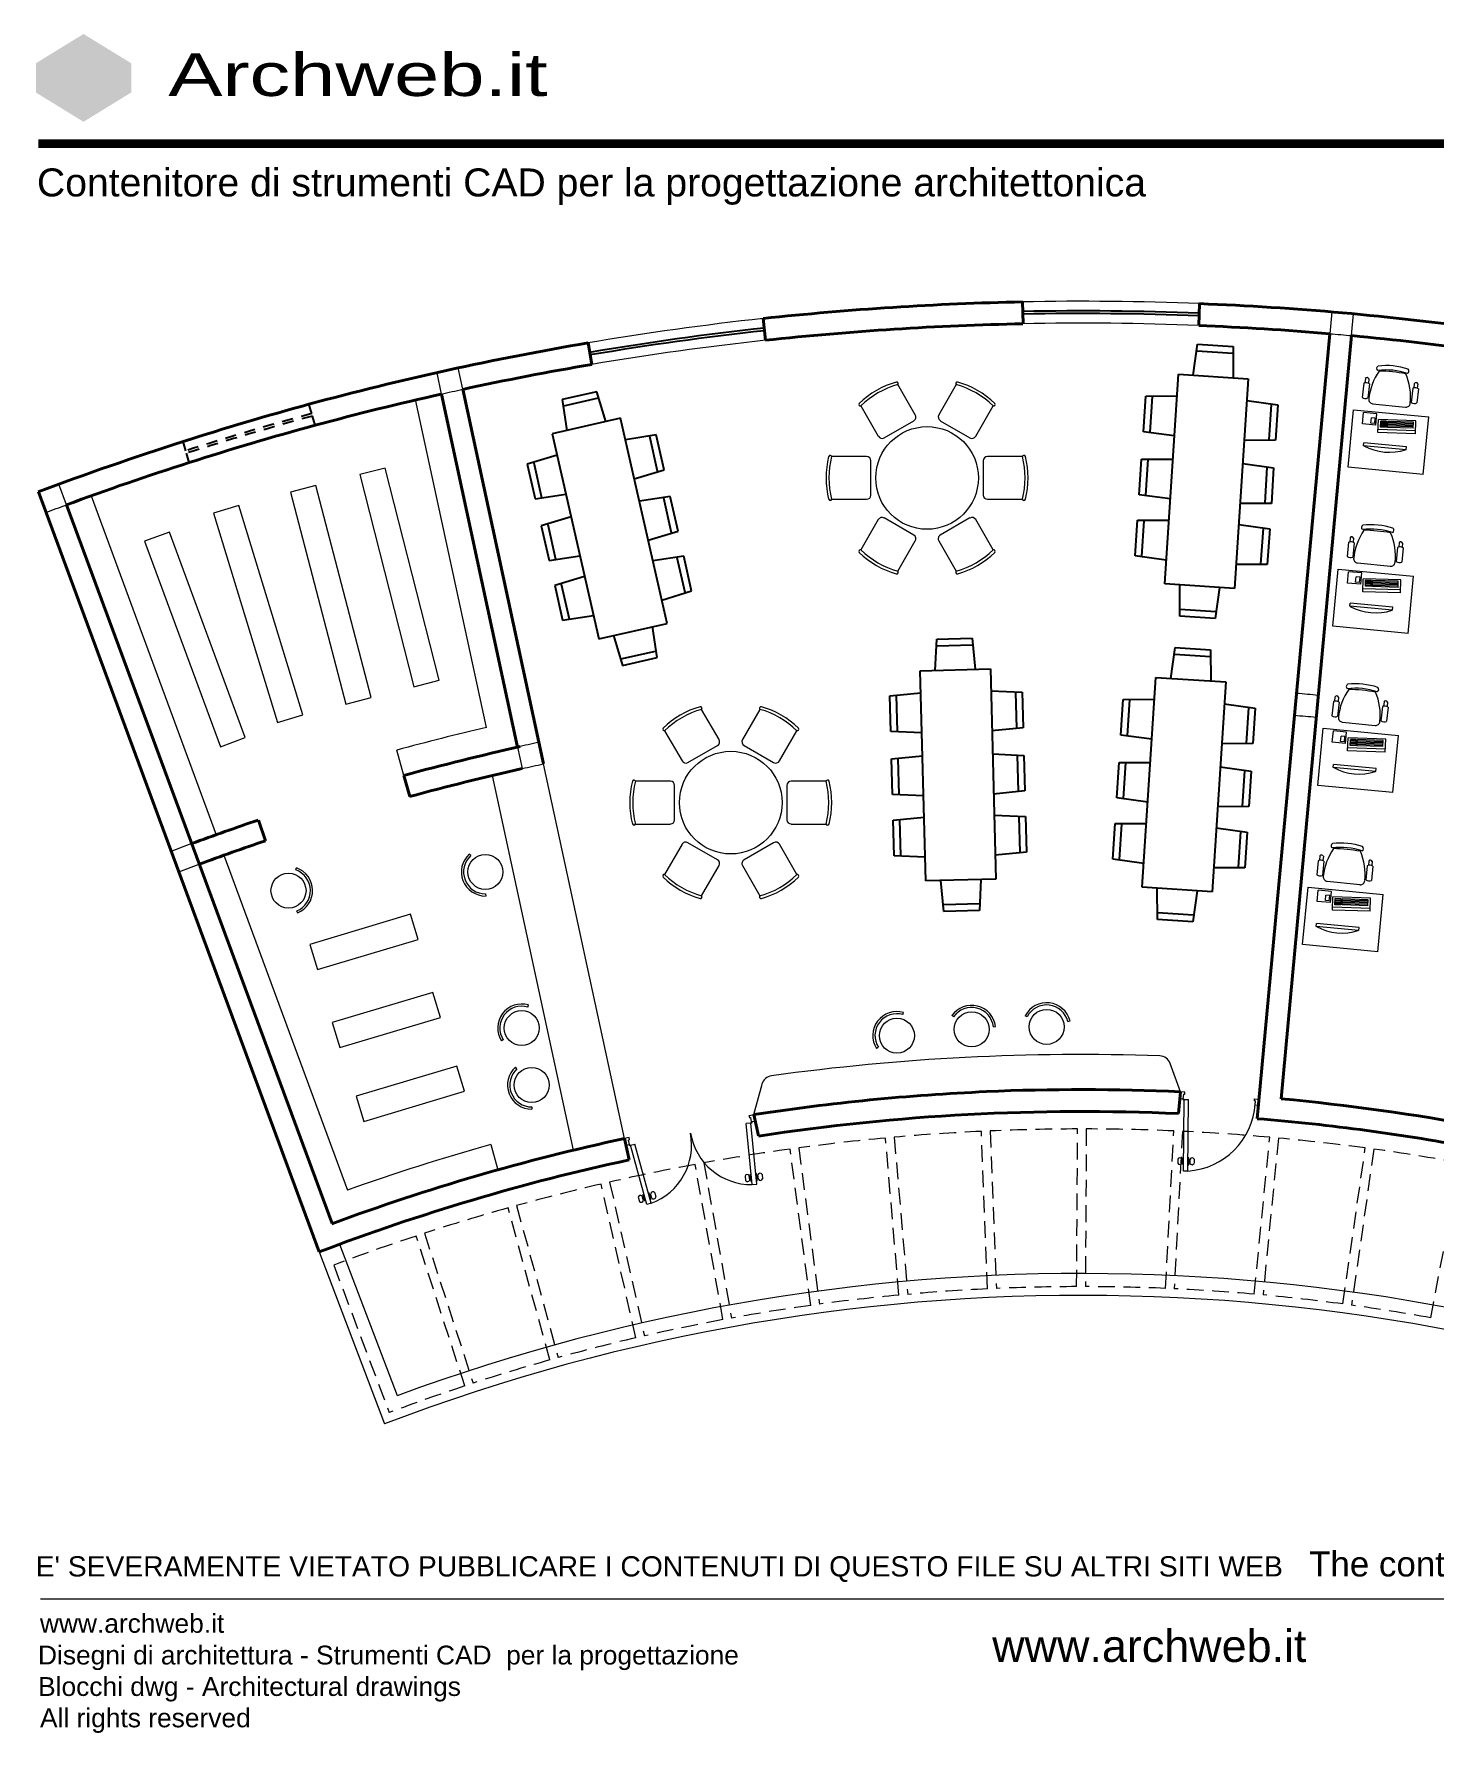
# Model space of a CAD drawing. Header units: millimetres. Extents: x 319.7 to 345.3, y 161.6 to 181.
# Drawn here: x 319.67 to 335.66, y 161.62 to 181.02 of the extents above; entities that cross this region are included whole.
import ezdxf
from ezdxf.enums import TextEntityAlignment as Align

# ---------------------------------------------------------------- set-up
doc = ezdxf.new("R2010")
doc.units = ezdxf.units.MM
doc.linetypes.add('LÍNEAS_OCULTAS', pattern=[0.375, 0.25, -0.125])
doc.linetypes.add('TRATTEGGIATA2', pattern=[9.525, 6.35, -3.175])
for name, color, linetype, lineweight in [('ARREDI attrezzature - furniture', 175, 'Continuous', 9), ('MURATURA sezioni - section wall', 7, 'Continuous', 40), ('PILASTRI struttura - structure', 7, 'Continuous', 13), ('PORTE - doors', 2, 'Continuous', 5), ('PROIEZIONI finissime - fine lines', 251, 'Continuous', 9), ('PROIEZIONI Tratteggiate - dashed', 1, 'Continuous', 9), ('www.archweb.it - All rights reserved', 2, 'Continuous', 5)]:
    doc.layers.add(name, color=color, linetype=linetype, lineweight=lineweight)
doc.layers.add('VETRATE sezioni - windows sections', color=171, linetype='Continuous', true_color=0x4d79ff)
doc.styles.get("Standard").update_dxf_attribs({"font": 'arial.ttf'})

# ---------------------------------------------------------------- blocks, each defined once
blk = doc.blocks.new('A$C58DF7E19')
at = {"true_color": 0xababab}
h = blk.add_hatch(color=253, dxfattribs=at)
h.dxf.hatch_style = 1
h.paths.add_polyline_path([(-7.13, -10.92), (-6.51, -10.56), (-6.51, -3.76), (-13.02, -7.52)])
h.paths.add_polyline_path([(-6.51, -10.56), (-0.62, -7.16), (-6.51, -3.76)])
h.paths.add_polyline_path([(-0.62, -7.16), (0, -6.8), (0.62, -7.16), (6.51, -3.76), (0, 0), (-6.51, -3.76)])
h.paths.add_polyline_path([(0.62, -7.16), (6.51, -10.56), (6.51, -3.76)])
h.paths.add_polyline_path([(6.51, -10.56), (7.13, -10.92), (13.02, -7.52), (6.51, -3.76)])
at = {"true_color": 0x878787}
h = blk.add_hatch(color=252, dxfattribs=at)
h.dxf.hatch_style = 1
h.paths.add_polyline_path([(7.13, -10.92), (7.13, -11.63), (13.02, -15.03), (13.02, -7.52)])
h.paths.add_polyline_path([(7.13, -11.63), (7.13, -18.43), (13.02, -15.03)])
h.paths.add_polyline_path([(-7.13, -18.43), (-7.13, -11.63), (-13.02, -15.03)])
h.paths.add_polyline_path([(-7.13, -11.63), (-7.13, -10.92), (-13.02, -7.52), (-13.02, -15.03)])
at = {"true_color": 0xffffff}
h = blk.add_hatch(color=7, dxfattribs=at)
h.dxf.hatch_style = 1
h.paths.add_polyline_path([(0, -8.23), (5.89, -11.63), (5.89, -19.15), (7.13, -18.43), (7.13, -10.92), (0, -6.8), (-7.13, -10.92), (-7.13, -18.43), (-5.89, -19.15), (-5.89, -11.63)])
at = {"true_color": 0xaa0e10}
h = blk.add_hatch(color=14, dxfattribs=at)
h.dxf.hatch_style = 1
h.paths.add_polyline_path([(5.89, -11.63), (0, -8.23), (-5.89, -11.63), (0, -15.03)])
at = {"true_color": 0x890b0d}
h = blk.add_hatch(color=16, dxfattribs=at)
h.dxf.hatch_style = 1
h.paths.add_polyline_path([(-5.89, -11.63), (-5.89, -19.15), (0, -22.55), (0, -15.03)])
h.paths.add_polyline_path([(5.89, -19.15), (5.89, -11.63), (0, -15.03), (0, -22.55)])

msp = doc.modelspace()

# ---------------------------------------------------------------- linework, layer by layer
at = {"layer": 'ARREDI attrezzature - furniture', "linetype": 'ByBlock', "lineweight": -3}
for p, q in [((332.913, 177.127), (332.962, 177.481)), ((332.957, 177.405), (333.362, 177.378)), ((332.962, 177.481), (333.367, 177.454)), ((333.367, 177.454), (333.369, 177.098)), ((326.101, 176.937), (325.704, 176.847)), ((326.204, 176.596), (326.101, 176.937)), ((325.704, 176.847), (325.758, 176.495)), ((326.117, 176.863), (325.721, 176.773)), ((332.343, 176.481), (332.369, 176.887)), ((332.369, 176.887), (332.726, 176.889)), ((332.419, 176.476), (332.445, 176.882)), ((333.524, 176.837), (333.877, 176.788)), ((333.801, 176.793), (333.775, 176.388)), ((333.877, 176.788), (333.851, 176.383)), ((326.779, 176.444), (326.427, 176.39)), ((326.795, 176.031), (326.705, 176.427)), ((326.869, 176.047), (326.779, 176.444)), ((332.696, 176.433), (332.343, 176.481)), ((333.851, 176.383), (333.494, 176.38)), ((325.646, 176.213), (325.305, 176.109)), ((332.296, 175.761), (332.322, 176.167)), ((332.322, 176.167), (332.679, 176.169)), ((332.372, 175.756), (332.398, 176.162)), ((325.305, 176.109), (325.395, 175.713)), ((325.38, 176.126), (325.47, 175.73)), ((326.528, 175.944), (326.869, 176.047)), ((333.477, 176.117), (333.83, 176.069)), ((333.754, 176.074), (333.728, 175.668)), ((333.83, 176.069), (333.804, 175.663)), ((325.395, 175.713), (325.748, 175.767)), ((332.649, 175.713), (332.296, 175.761)), ((326.939, 175.741), (326.586, 175.687)), ((326.954, 175.327), (326.864, 175.724)), ((327.029, 175.344), (326.939, 175.741)), ((333.804, 175.663), (333.447, 175.661)), ((325.806, 175.51), (325.465, 175.406)), ((325.465, 175.406), (325.555, 175.01)), ((325.539, 175.423), (325.629, 175.027)), ((332.25, 175.064), (332.277, 175.47)), ((332.277, 175.47), (332.633, 175.472)), ((332.326, 175.059), (332.353, 175.465)), ((333.432, 175.42), (333.785, 175.371)), ((333.709, 175.376), (333.682, 174.971)), ((333.785, 175.371), (333.758, 174.966)), ((326.687, 175.241), (327.029, 175.344)), ((325.555, 175.01), (325.907, 175.064)), ((327.093, 175.059), (326.741, 175.005)), ((327.109, 174.646), (327.019, 175.042)), ((327.183, 174.663), (327.093, 175.059)), ((332.603, 175.016), (332.25, 175.064)), ((325.961, 174.828), (325.62, 174.724)), ((333.758, 174.966), (333.402, 174.963)), ((325.62, 174.724), (325.71, 174.328)), ((325.694, 174.741), (325.784, 174.345)), ((326.842, 174.559), (327.183, 174.663)), ((332.759, 174.376), (332.757, 174.732)), ((333.213, 174.703), (333.164, 174.349)), ((333.169, 174.426), (332.764, 174.452)), ((325.71, 174.328), (326.062, 174.382)), ((326.789, 173.903), (326.735, 174.256)), ((333.164, 174.349), (332.759, 174.376)), ((326.29, 174.154), (326.393, 173.813)), ((329.966, 173.756), (329.982, 174.112)), ((329.982, 174.112), (330.388, 174.123)), ((329.984, 174.036), (330.39, 174.047)), ((330.388, 174.123), (330.423, 173.768)), ((332.656, 173.665), (332.705, 174.018)), ((332.705, 174.018), (333.11, 173.991)), ((326.376, 173.887), (326.772, 173.977)), ((326.393, 173.813), (326.789, 173.903)), ((332.7, 173.942), (333.105, 173.915)), ((333.11, 173.991), (333.113, 173.635)), ((329.447, 173.466), (329.801, 173.501)), ((329.457, 173.06), (329.447, 173.466)), ((329.534, 173.062), (329.523, 173.468)), ((330.601, 173.522), (330.957, 173.506)), ((330.881, 173.504), (330.892, 173.098)), ((330.957, 173.506), (330.968, 173.1)), ((332.086, 173.018), (332.112, 173.424)), ((332.112, 173.424), (332.469, 173.426)), ((332.162, 173.013), (332.188, 173.419)), ((333.267, 173.374), (333.62, 173.325)), ((333.544, 173.33), (333.518, 172.925)), ((333.62, 173.325), (333.594, 172.92)), ((329.814, 173.044), (329.457, 173.06)), ((330.968, 173.1), (330.613, 173.065)), ((332.439, 172.97), (332.086, 173.018)), ((333.594, 172.92), (333.237, 172.918)), ((329.466, 172.745), (329.821, 172.78)), ((329.477, 172.339), (329.466, 172.745)), ((329.553, 172.341), (329.542, 172.747)), ((330.62, 172.802), (330.976, 172.786)), ((330.9, 172.784), (330.911, 172.377)), ((330.976, 172.786), (330.987, 172.379)), ((332.039, 172.299), (332.066, 172.704)), ((332.066, 172.704), (332.422, 172.706)), ((332.115, 172.294), (332.142, 172.699)), ((333.22, 172.654), (333.573, 172.606)), ((333.497, 172.611), (333.471, 172.205)), ((333.573, 172.606), (333.547, 172.2)), ((329.833, 172.323), (329.477, 172.339)), ((330.987, 172.379), (330.632, 172.344)), ((332.392, 172.25), (332.039, 172.299)), ((329.484, 172.047), (329.839, 172.082)), ((330.639, 172.103), (330.995, 172.087)), ((330.919, 172.085), (330.93, 171.679)), ((330.995, 172.087), (331.006, 171.681)), ((333.547, 172.2), (333.191, 172.198)), ((329.495, 171.64), (329.484, 172.047)), ((329.571, 171.643), (329.561, 172.049)), ((331.994, 171.601), (332.02, 172.007)), ((332.02, 172.007), (332.376, 172.009)), ((332.07, 171.596), (332.096, 172.002)), ((333.175, 171.957), (333.528, 171.908)), ((333.452, 171.913), (333.425, 171.508)), ((333.528, 171.908), (333.502, 171.503)), ((331.006, 171.681), (330.651, 171.646)), ((329.851, 171.625), (329.495, 171.64)), ((332.347, 171.553), (331.994, 171.601)), ((333.502, 171.503), (333.145, 171.501)), ((330.065, 171.002), (330.03, 171.357)), ((330.487, 171.369), (330.471, 171.013)), ((332.502, 170.913), (332.5, 171.27)), ((332.956, 171.24), (332.908, 170.887)), ((330.469, 171.089), (330.063, 171.078)), ((330.471, 171.013), (330.065, 171.002)), ((332.908, 170.887), (332.502, 170.913)), ((332.913, 170.963), (332.507, 170.989))]:
    msp.add_line(p, q, dxfattribs=at)
at = {"layer": 'ARREDI attrezzature - furniture', "lineweight": -3}
for p, q in [((332.586, 174.744), (332.742, 177.139)), ((332.742, 177.139), (333.54, 177.086)), ((333.54, 177.086), (333.384, 174.692)), ((326.371, 176.634), (325.591, 176.457)), ((326.903, 174.293), (326.371, 176.634)), ((325.591, 176.457), (326.122, 174.116)), ((333.384, 174.692), (332.586, 174.744)), ((326.122, 174.116), (326.903, 174.293)), ((329.795, 173.751), (330.595, 173.773)), ((329.859, 171.352), (329.795, 173.751)), ((330.595, 173.773), (330.658, 171.373)), ((332.329, 171.281), (332.485, 173.676)), ((332.485, 173.676), (333.284, 173.624)), ((333.284, 173.624), (333.127, 171.229)), ((330.658, 171.373), (329.859, 171.352)), ((333.127, 171.229), (332.329, 171.281))]:
    msp.add_line(p, q, dxfattribs=at)
at = {"layer": 'ARREDI attrezzature - furniture', "linetype": 'Continuous'}
for p, q in [((329.738, 176.673, 0), (329.538, 177.019, 0)), ((330.205, 177.019, 0), (330.005, 176.673, 0)), ((329.116, 176.775, 0), (329.315, 176.429, 0)), ((330.428, 176.429, 0), (330.627, 176.775, 0)), ((329.382, 176.411, 0), (329.72, 176.606, 0)), ((330.023, 176.606, 0), (330.361, 176.411, 0)), ((329.182, 176.197, 0), (328.782, 176.197, 0)), ((329.23, 175.758, 0), (329.23, 176.148, 0)), ((330.513, 176.148, 0), (330.513, 175.758, 0)), ((330.961, 176.197, 0), (330.562, 176.197, 0)), ((328.782, 175.709, 0), (329.182, 175.709, 0)), ((330.562, 175.709, 0), (330.961, 175.709, 0)), ((329.315, 175.478, 0), (329.116, 175.132, 0)), ((329.72, 175.3, 0), (329.382, 175.496, 0)), ((330.361, 175.496, 0), (330.023, 175.3, 0)), ((330.627, 175.132, 0), (330.428, 175.478, 0)), ((329.538, 174.888, 0), (329.738, 175.234, 0)), ((330.005, 175.234, 0), (330.205, 174.888, 0)), ((327.496, 172.966, 0), (327.297, 173.311, 0)), ((327.963, 173.311, 0), (327.764, 172.966, 0)), ((326.874, 173.067, 0), (327.074, 172.722, 0)), ((328.186, 172.722, 0), (328.386, 173.067, 0)), ((327.141, 172.704, 0), (327.479, 172.899, 0)), ((327.782, 172.899, 0), (328.12, 172.704, 0)), ((326.94, 172.49, 0), (326.541, 172.49, 0)), ((328.719, 172.49, 0), (328.32, 172.49, 0)), ((326.989, 172.051, 0), (326.989, 172.441, 0)), ((328.271, 172.441, 0), (328.271, 172.051, 0)), ((326.541, 172.002, 0), (326.94, 172.002, 0)), ((328.32, 172.002, 0), (328.719, 172.002, 0)), ((327.074, 171.771, 0), (326.874, 171.425, 0)), ((327.479, 171.593, 0), (327.141, 171.788, 0)), ((328.12, 171.788, 0), (327.782, 171.593, 0)), ((328.386, 171.425, 0), (328.186, 171.771, 0)), ((327.297, 171.181, 0), (327.496, 171.527, 0)), ((327.764, 171.527, 0), (327.963, 171.181, 0))]:
    msp.add_line(p, q, dxfattribs=at)
at = {"layer": 'ARREDI attrezzature - furniture'}
for p, q in [((334.859, 177.035), (334.843, 176.873)), ((334.878, 177.088), (334.873, 177.04)), ((334.924, 177.028), (334.907, 176.866)), ((334.917, 177.084), (334.912, 177.035)), ((335.419, 176.977), (335.402, 176.816)), ((335.437, 177.031), (335.432, 176.982)), ((335.483, 176.971), (335.467, 176.809)), ((335.476, 177.027), (335.471, 176.978)), ((324.84, 173.105), (324.031, 176.847)), ((334.68, 176.076), (334.742, 176.73)), ((334.742, 176.73), (335.602, 176.649)), ((334.961, 176.8), (335.336, 176.762)), ((334.846, 176.57), (334.858, 176.699)), ((334.998, 176.556), (334.846, 176.57)), ((335.01, 176.685), (334.858, 176.699)), ((334.94, 176.579), (334.946, 176.64)), ((334.985, 176.575), (334.94, 176.579)), ((334.991, 176.636), (334.946, 176.64)), ((334.985, 176.575), (334.991, 176.636)), ((334.998, 176.556), (335.01, 176.685)), ((335.022, 176.471), (335.026, 176.621)), ((335.456, 176.607), (335.026, 176.621)), ((335.051, 176.533), (335.053, 176.602)), ((335.119, 176.545), (335.051, 176.547)), ((335.118, 176.531), (335.051, 176.533)), ((335.12, 176.572), (335.052, 176.574)), ((335.119, 176.558), (335.052, 176.561)), ((335.12, 176.6), (335.053, 176.602)), ((335.12, 176.586), (335.053, 176.588)), ((335.118, 176.531), (335.12, 176.6)), ((335.131, 176.53), (335.134, 176.599)), ((335.425, 176.521), (335.131, 176.53)), ((335.426, 176.548), (335.132, 176.558)), ((335.425, 176.535), (335.132, 176.544)), ((335.427, 176.576), (335.133, 176.586)), ((335.426, 176.562), (335.133, 176.572)), ((335.427, 176.59), (335.134, 176.599)), ((335.425, 176.521), (335.427, 176.59)), ((335.451, 176.457), (335.456, 176.607)), ((335.539, 175.994), (335.602, 176.649)), ((334.855, 176.32), (334.859, 176.355)), ((335.346, 176.309), (334.859, 176.355)), ((335.451, 176.457), (335.022, 176.471)), ((335.452, 176.491), (335.023, 176.505)), ((335.343, 176.274), (334.855, 176.32)), ((335.343, 176.274), (335.346, 176.309)), ((323.682, 176.065), (323.392, 175.991)), ((323.392, 175.991), (324.01, 173.569)), ((324.3, 173.643), (323.682, 176.065)), ((335.539, 175.994), (334.68, 176.076)), ((320.324, 175.75), (321.754, 171.88)), ((322.89, 175.866), (322.6, 175.79)), ((322.6, 175.79), (323.232, 173.371)), ((323.522, 173.447), (322.89, 175.866)), ((322.01, 175.638), (321.723, 175.551)), ((322.742, 173.248), (322.01, 175.638)), ((321.723, 175.551), (322.455, 173.16)), ((321.218, 175.334), (320.936, 175.23)), ((320.936, 175.23), (321.803, 172.885)), ((322.084, 172.989), (321.218, 175.334)), ((334.686, 175.218), (334.669, 175.056)), ((334.704, 175.271), (334.7, 175.222)), ((334.75, 175.211), (334.734, 175.049)), ((334.744, 175.267), (334.739, 175.218)), ((335.264, 175.214), (335.259, 175.165)), ((335.303, 175.21), (335.298, 175.161)), ((334.788, 174.983), (335.163, 174.944)), ((335.246, 175.16), (335.229, 174.998)), ((335.31, 175.154), (335.294, 174.992)), ((334.507, 174.259), (334.569, 174.913)), ((334.569, 174.913), (335.429, 174.831)), ((334.673, 174.753), (334.685, 174.882)), ((334.837, 174.868), (334.685, 174.882)), ((334.767, 174.762), (334.773, 174.823)), ((334.818, 174.819), (334.773, 174.823)), ((334.812, 174.758), (334.818, 174.819)), ((334.825, 174.739), (334.837, 174.868)), ((334.848, 174.654), (334.853, 174.803)), ((335.283, 174.789), (334.853, 174.803)), ((334.878, 174.716), (334.88, 174.785)), ((334.947, 174.783), (334.88, 174.785)), ((334.945, 174.713), (334.947, 174.783)), ((334.958, 174.713), (334.96, 174.782)), ((335.254, 174.773), (334.96, 174.782)), ((335.278, 174.64), (335.283, 174.789)), ((335.366, 174.177), (335.429, 174.831)), ((334.825, 174.739), (334.673, 174.753)), ((334.812, 174.758), (334.767, 174.762)), ((335.278, 174.64), (334.848, 174.654)), ((335.279, 174.674), (334.849, 174.688)), ((334.946, 174.727), (334.878, 174.73)), ((334.945, 174.713), (334.878, 174.716)), ((334.947, 174.769), (334.879, 174.771)), ((334.946, 174.755), (334.879, 174.757)), ((334.946, 174.741), (334.879, 174.743)), ((335.252, 174.703), (334.958, 174.713)), ((335.253, 174.731), (334.959, 174.741)), ((335.252, 174.717), (334.959, 174.727)), ((335.253, 174.759), (334.96, 174.768)), ((335.253, 174.745), (334.96, 174.755)), ((335.252, 174.703), (335.254, 174.773)), ((334.7, 174.488), (334.703, 174.522)), ((335.188, 174.442), (334.7, 174.488)), ((335.191, 174.476), (334.703, 174.522)), ((335.188, 174.442), (335.191, 174.476)), ((335.366, 174.177), (334.507, 174.259)), ((324.01, 173.569), (324.3, 173.643)), ((323.232, 173.371), (323.522, 173.447)), ((334.531, 173.454), (334.526, 173.405)), ((334.571, 173.45), (334.566, 173.401)), ((322.455, 173.16), (322.742, 173.248)), ((334.513, 173.4), (334.496, 173.238)), ((334.577, 173.394), (334.561, 173.232)), ((335.073, 173.343), (335.056, 173.181)), ((335.091, 173.397), (335.086, 173.348)), ((335.137, 173.336), (335.121, 173.175)), ((335.13, 173.393), (335.125, 173.344)), ((334.334, 172.442), (334.396, 173.096)), ((334.396, 173.096), (335.256, 173.014)), ((334.499, 172.936), (334.512, 173.065)), ((334.664, 173.051), (334.512, 173.065)), ((334.615, 173.165), (334.99, 173.127)), ((334.651, 172.921), (334.664, 173.051)), ((321.803, 172.885), (322.084, 172.989)), ((323.897, 172.556), (323.818, 172.845)), ((334.651, 172.921), (334.499, 172.936)), ((334.594, 172.945), (334.6, 173.006)), ((334.639, 172.94), (334.594, 172.945)), ((334.645, 173.002), (334.6, 173.006)), ((334.639, 172.94), (334.645, 173.002)), ((334.675, 172.837), (334.68, 172.986)), ((335.106, 172.857), (334.676, 172.871)), ((335.11, 172.972), (334.68, 172.986)), ((334.704, 172.898), (334.707, 172.968)), ((334.772, 172.896), (334.704, 172.898)), ((334.773, 172.924), (334.705, 172.926)), ((334.772, 172.91), (334.705, 172.912)), ((334.774, 172.952), (334.706, 172.954)), ((334.773, 172.938), (334.706, 172.94)), ((334.774, 172.965), (334.707, 172.968)), ((334.772, 172.896), (334.774, 172.965)), ((334.785, 172.896), (334.787, 172.965)), ((335.079, 172.9), (334.785, 172.91)), ((335.079, 172.886), (334.785, 172.896)), ((335.08, 172.928), (334.786, 172.937)), ((335.079, 172.914), (334.786, 172.924)), ((335.081, 172.955), (334.787, 172.965)), ((335.08, 172.942), (334.787, 172.951)), ((335.079, 172.886), (335.081, 172.955)), ((335.105, 172.823), (335.11, 172.972)), ((335.193, 172.36), (335.256, 173.014)), ((326.418, 168.412), (325.493, 172.689)), ((334.511, 172.647), (334.514, 172.682)), ((334.999, 172.601), (334.511, 172.647)), ((335.002, 172.636), (334.514, 172.682)), ((335.105, 172.823), (334.675, 172.837)), ((325.833, 168.279), (324.908, 172.556)), ((334.999, 172.601), (335.002, 172.636)), ((335.193, 172.36), (334.334, 172.442)), ((321.841, 171.646), (323.254, 167.823)), ((322.662, 171.478), (322.67, 171.502)), ((324.661, 171.641), (324.644, 171.659)), ((334.34, 171.583), (334.323, 171.421)), ((334.358, 171.637), (334.353, 171.588)), ((334.404, 171.576), (334.388, 171.415)), ((334.398, 171.633), (334.393, 171.584)), ((334.899, 171.526), (334.883, 171.364)), ((334.917, 171.579), (334.912, 171.531)), ((334.964, 171.519), (334.947, 171.357)), ((334.957, 171.576), (334.952, 171.527)), ((334.442, 171.348), (334.817, 171.31)), ((324.83, 171.205), (324.831, 171.18)), ((334.161, 170.625), (334.223, 171.279)), ((334.223, 171.279), (335.082, 171.197)), ((334.326, 171.119), (334.339, 171.248)), ((334.478, 171.104), (334.326, 171.119)), ((334.491, 171.233), (334.339, 171.248)), ((334.421, 171.127), (334.426, 171.189)), ((334.466, 171.123), (334.421, 171.127)), ((334.472, 171.184), (334.426, 171.189)), ((334.466, 171.123), (334.472, 171.184)), ((334.478, 171.104), (334.491, 171.233)), ((334.502, 171.019), (334.507, 171.169)), ((334.937, 171.155), (334.507, 171.169)), ((334.531, 171.081), (334.534, 171.15)), ((334.6, 171.107), (334.532, 171.109)), ((334.599, 171.093), (334.532, 171.095)), ((334.601, 171.134), (334.533, 171.137)), ((334.6, 171.121), (334.533, 171.123)), ((334.601, 171.148), (334.534, 171.15)), ((334.599, 171.079), (334.601, 171.148)), ((334.612, 171.079), (334.614, 171.148)), ((334.907, 171.111), (334.613, 171.12)), ((334.906, 171.097), (334.613, 171.106)), ((334.908, 171.138), (334.614, 171.148)), ((334.907, 171.124), (334.614, 171.134)), ((334.905, 171.069), (334.908, 171.138)), ((334.932, 171.005), (334.937, 171.155)), ((335.02, 170.543), (335.082, 171.197)), ((322.672, 171.011), (322.682, 170.987)), ((323.974, 170.971), (322.824, 170.627)), ((324.06, 170.683), (323.974, 170.971)), ((334.932, 171.005), (334.502, 171.019)), ((334.933, 171.039), (334.503, 171.054)), ((334.599, 171.079), (334.531, 171.081)), ((334.906, 171.083), (334.612, 171.092)), ((334.905, 171.069), (334.612, 171.079)), ((334.315, 170.832), (334.318, 170.867)), ((334.803, 170.786), (334.315, 170.832)), ((334.806, 170.821), (334.318, 170.867)), ((334.803, 170.786), (334.806, 170.821)), ((322.824, 170.627), (322.91, 170.34)), ((322.91, 170.34), (324.06, 170.683)), ((335.02, 170.543), (334.161, 170.625)), ((324.229, 170.08), (323.079, 169.736)), ((324.315, 169.793), (324.229, 170.08)), ((325.312, 169.912), (325.319, 169.936)), ((323.079, 169.736), (323.165, 169.449)), ((323.165, 169.449), (324.315, 169.793)), ((329.596, 169.826), (329.603, 169.85)), ((330.176, 169.8), (330.155, 169.814)), ((331.016, 169.8), (330.994, 169.812)), ((331.48, 169.747), (331.505, 169.753)), ((330.63, 169.686), (330.654, 169.689)), ((325.031, 169.538), (325.01, 169.525)), ((329.315, 169.452), (329.294, 169.439)), ((324.503, 169.238), (323.353, 168.895)), ((324.589, 168.951), (324.503, 169.238)), ((325.188, 169.208), (325.172, 169.226)), ((332.767, 168.945), (332.649, 169.269)), ((327.894, 168.685), (327.987, 169.031)), ((323.353, 168.895), (323.439, 168.607)), ((323.439, 168.607), (324.589, 168.951)), ((325.358, 168.772), (325.358, 168.747)), ((324.889, 168.342), (324.97, 168.053))]:
    msp.add_line(p, q, dxfattribs=at)
at = {"layer": 'ARREDI attrezzature - furniture', "linetype": 'Continuous'}
for centre in [(329.872, 175.953, 0), (327.63, 172.246, 0)]:
    msp.add_circle(centre, 0.586, dxfattribs=at)
at = {"layer": 'ARREDI attrezzature - furniture'}
for centre in [(324.828, 171.455), (322.579, 171.242), (325.243, 169.672), (329.527, 169.586), (330.381, 169.657), (331.238, 169.686), (325.356, 169.022)]:
    msp.add_circle(centre, 0.2, dxfattribs=at)
for centre, radius, start, end in [((335.586, 176.788), 0.672, 145.0658, 174.2805), ((335.036, 177.204), 0.0303, 118.4505, 229.8673), ((335.109, 176.382), 0.804, 71.761, 96.5568), ((335.114, 176.432), 0.804, 71.761, 96.5568), ((334.996, 175.278), 1.896, 79.5528, 88.8136), ((334.722, 176.877), 0.672, 354.037, 23.2649), ((335.346, 177.173), 0.0303, 298.4491, 49.8687), ((334.886, 176.978), 0.0628, 53.11, 115.2078), ((334.896, 177.077), 0.0218, 18.8231, 149.2636), ((335.446, 176.921), 0.0628, 53.11, 115.2078), ((335.456, 177.02), 0.0218, 19.0545, 149.4944), ((334.88, 176.923), 0.0628, 233.11, 295.2078), ((334.966, 176.849), 0.0489, 171.9725, 264.9069), ((335.342, 176.81), 0.0489, 263.4109, 356.3457), ((335.44, 176.866), 0.0628, 233.11, 295.2078), ((335.152, 176.855), 0.609, 241.448, 287.7743), ((334.863, 175.387), 0.0303, 118.4505, 229.8673), ((334.935, 174.565), 0.804, 71.761, 96.5568), ((334.941, 174.615), 0.804, 71.761, 96.5568), ((335.173, 175.356), 0.0303, 298.4491, 49.8687), ((334.713, 175.161), 0.0628, 53.11, 115.2078), ((334.723, 175.26), 0.0218, 18.8231, 149.2636), ((335.413, 174.971), 0.672, 145.0658, 174.2805), ((334.822, 173.461), 1.896, 79.5528, 88.8136), ((334.549, 175.06), 0.672, 354.037, 23.2649), ((335.282, 175.203), 0.0218, 19.0545, 149.4944), ((334.707, 175.106), 0.0628, 233.11, 295.2078), ((334.792, 175.031), 0.0489, 171.9725, 264.9069), ((335.168, 174.993), 0.0489, 263.4109, 356.3457), ((335.267, 175.049), 0.0628, 233.11, 295.2078), ((335.273, 175.103), 0.0628, 53.11, 115.2078), ((334.997, 175.022), 0.609, 241.448, 287.7743), ((334.55, 173.443), 0.0218, 18.8231, 149.2636), ((335.239, 173.154), 0.672, 145.0658, 174.2805), ((334.69, 173.57), 0.0303, 118.4505, 229.8673), ((334.762, 172.748), 0.804, 71.761, 96.5568), ((334.767, 172.798), 0.804, 71.761, 96.5568), ((334.649, 171.643), 1.896, 79.5528, 88.8136), ((334.376, 173.242), 0.672, 354.037, 23.2649), ((335, 173.538), 0.0303, 298.4491, 49.8687), ((334.534, 173.289), 0.0628, 233.11, 295.2078), ((334.54, 173.343), 0.0628, 53.11, 115.2078), ((335.099, 173.286), 0.0628, 53.11, 115.2078), ((335.109, 173.386), 0.0218, 19.0545, 149.4944), ((331.638, 144.27), 29.626, 103.2652, 105.3065), ((334.619, 173.214), 0.0489, 171.9725, 264.9069), ((334.995, 173.176), 0.0489, 263.4109, 356.3457), ((335.094, 173.231), 0.0628, 233.11, 295.2078), ((334.807, 173.181), 0.609, 241.448, 287.7743), ((335.066, 171.337), 0.672, 145.0658, 174.2805), ((334.517, 171.753), 0.0303, 118.4505, 229.8673), ((334.589, 170.931), 0.804, 71.761, 96.5568), ((334.594, 170.98), 0.804, 71.761, 96.5568), ((334.476, 169.826), 1.896, 79.5528, 88.8136), ((334.203, 171.425), 0.672, 354.037, 23.2649), ((334.826, 171.721), 0.0303, 298.4491, 49.8687), ((322.579, 171.242), 0.275, 292.0477, 70.5331), ((324.828, 171.455), 0.275, 132.0151, 270.5004), ((324.828, 171.455), 0.25, 132.0151, 270.5004), ((334.366, 171.526), 0.0628, 53.11, 115.2078), ((334.377, 171.626), 0.0218, 18.8231, 149.2636), ((334.926, 171.469), 0.0628, 53.11, 115.2078), ((334.936, 171.568), 0.0218, 19.0545, 149.4944), ((322.579, 171.242), 0.25, 292.0477, 70.5331), ((334.361, 171.471), 0.0628, 233.11, 295.2078), ((334.446, 171.397), 0.0489, 171.9725, 264.9069), ((334.822, 171.358), 0.0489, 263.4109, 356.3457), ((334.921, 171.414), 0.0628, 233.11, 295.2078), ((334.611, 171.366), 0.609, 241.448, 287.7743), ((325.243, 169.672), 0.275, 73.8041, 212.2894), ((330.381, 169.657), 0.275, 6.7177, 145.203), ((331.238, 169.686), 0.275, 14.2546, 152.7399), ((331.238, 169.686), 0.25, 14.2546, 152.7399), ((325.243, 169.672), 0.25, 73.8041, 212.2894), ((329.527, 169.586), 0.275, 73.8041, 212.2894), ((329.527, 169.586), 0.25, 73.8041, 212.2894), ((330.381, 169.657), 0.25, 6.7177, 145.203), ((331.623, 143.692), 25.678, 87.9749, 97.8973), ((332.526, 169.224), 0.131, 20.0462, 87.9749), ((325.356, 169.022), 0.275, 132.0151, 270.5004), ((325.356, 169.022), 0.25, 132.0151, 270.5004), ((328.113, 168.997), 0.131, 97.8973, 164.9423), ((331.638, 144.27), 25, 105.6635, 109.5954)]:
    msp.add_arc(centre, radius, start, end, dxfattribs=at)
at = {"layer": 'ARREDI attrezzature - furniture', "linetype": 'Continuous'}
for centre, radius, start, end in [((329.798, 176.08, 0), 1.007, 105.978, 134.022), ((329.815, 176.051, 0), 1.007, 105.978, 134.022), ((329.525, 177.03, 0), 0.0184, 21.338, 102.1995), ((329.528, 177.03, 0), 0.0159, 311.95, 24.6881), ((330.216, 177.03, 0), 0.0159, 155.3119, 228.05), ((330.218, 177.03, 0), 0.0184, 77.8005, 158.662), ((329.928, 176.051, 0), 1.007, 45.978, 74.022), ((329.945, 176.08, 0), 1.007, 45.978, 74.022), ((329.112, 176.792, 0), 0.0184, 137.8005, 218.662), ((329.111, 176.79, 0), 0.0159, 215.3119, 288.05), ((330.632, 176.79, 0), 0.0159, 251.95, 324.6881), ((330.631, 176.792, 0), 0.0184, 321.338, 42.1995), ((329.696, 176.648, 0), 0.0488, 300, 30), ((330.048, 176.648, 0), 0.0488, 150, 240), ((329.358, 176.453, 0), 0.0488, 210, 300), ((330.386, 176.453, 0), 0.0488, 240, 330), ((329.725, 175.953, 0), 1.007, 165.978, 194.022), ((328.766, 176.192, 0), 0.0184, 81.338, 162.1995), ((329.759, 175.953, 0), 1.007, 165.978, 194.022), ((328.767, 176.194, 0), 0.0159, 11.95, 84.6881), ((329.182, 176.148, 0), 0.0488, 360, 90), ((330.562, 176.148, 0), 0.0488, 90, 180), ((330.976, 176.194, 0), 0.0159, 95.3119, 168.05), ((329.984, 175.953, 0), 1.007, 345.978, 14.022), ((330.978, 176.192, 0), 0.0184, 17.8005, 98.662), ((330.018, 175.953, 0), 1.007, 345.978, 14.022), ((329.182, 175.758, 0), 0.0488, 270, 360), ((330.562, 175.758, 0), 0.0488, 180, 270), ((328.766, 175.715, 0), 0.0184, 197.8005, 278.662), ((328.767, 175.713, 0), 0.0159, 275.3119, 348.05), ((330.976, 175.713, 0), 0.0159, 191.95, 264.6881), ((330.978, 175.715, 0), 0.0184, 261.338, 342.1995), ((329.358, 175.453, 0), 0.0488, 60, 150), ((330.386, 175.453, 0), 0.0488, 30, 120), ((329.696, 175.258, 0), 0.0488, 330, 60), ((330.048, 175.258, 0), 0.0488, 120, 210), ((329.112, 175.115, 0), 0.0184, 141.338, 222.1995), ((329.111, 175.117, 0), 0.0159, 71.95, 144.6881), ((329.798, 175.826, 0), 1.007, 225.978, 254.022), ((329.815, 175.856, 0), 1.007, 225.978, 254.022), ((329.928, 175.856, 0), 1.007, 285.978, 314.022), ((329.945, 175.826, 0), 1.007, 285.978, 314.022), ((330.632, 175.117, 0), 0.0159, 35.3119, 108.05), ((330.631, 175.115, 0), 0.0184, 317.8005, 38.662), ((329.525, 174.876, 0), 0.0184, 257.8005, 338.662), ((329.528, 174.876, 0), 0.0159, 335.3119, 48.05), ((330.216, 174.876, 0), 0.0159, 131.95, 204.6881), ((330.218, 174.876, 0), 0.0184, 201.338, 282.1995), ((327.557, 172.373, 0), 1.007, 105.978, 134.022), ((327.574, 172.343, 0), 1.007, 105.978, 134.022), ((327.284, 173.323, 0), 0.0184, 21.338, 102.1995), ((327.286, 173.323, 0), 0.0159, 311.95, 24.6881), ((327.974, 173.323, 0), 0.0159, 155.3119, 228.05), ((327.977, 173.323, 0), 0.0184, 77.8005, 158.662), ((327.686, 172.343, 0), 1.007, 45.978, 74.022), ((327.703, 172.373, 0), 1.007, 45.978, 74.022), ((326.871, 173.085, 0), 0.0184, 137.8005, 218.662), ((326.869, 173.083, 0), 0.0159, 215.3119, 288.05), ((328.391, 173.083, 0), 0.0159, 251.95, 324.6881), ((328.39, 173.085, 0), 0.0184, 321.338, 42.1995), ((327.454, 172.941, 0), 0.0488, 300, 30), ((327.806, 172.941, 0), 0.0488, 150, 240), ((327.116, 172.746, 0), 0.0488, 210, 300), ((328.144, 172.746, 0), 0.0488, 240, 330), ((327.484, 172.246, 0), 1.007, 165.978, 194.022), ((326.524, 172.485, 0), 0.0184, 81.338, 162.1995), ((327.518, 172.246, 0), 1.007, 165.978, 194.022), ((326.525, 172.487, 0), 0.0159, 11.95, 84.6881), ((326.94, 172.441, 0), 0.0488, 360, 90), ((328.32, 172.441, 0), 0.0488, 90, 180), ((328.735, 172.487, 0), 0.0159, 95.3119, 168.05), ((327.742, 172.246, 0), 1.007, 345.978, 14.022), ((328.736, 172.485, 0), 0.0184, 17.8005, 98.662), ((327.777, 172.246, 0), 1.007, 345.978, 14.022), ((326.524, 172.008, 0), 0.0184, 197.8005, 278.662), ((326.525, 172.006, 0), 0.0159, 275.3119, 348.05), ((326.94, 172.051, 0), 0.0488, 270, 360), ((328.32, 172.051, 0), 0.0488, 180, 270), ((328.735, 172.006, 0), 0.0159, 191.95, 264.6881), ((328.736, 172.008, 0), 0.0184, 261.338, 342.1995), ((327.116, 171.746, 0), 0.0488, 60, 150), ((328.144, 171.746, 0), 0.0488, 30, 120), ((327.454, 171.551, 0), 0.0488, 330, 60), ((327.806, 171.551, 0), 0.0488, 120, 210), ((326.871, 171.408, 0), 0.0184, 141.338, 222.1995), ((326.869, 171.41, 0), 0.0159, 71.95, 144.6881), ((327.557, 172.119, 0), 1.007, 225.978, 254.022), ((327.574, 172.149, 0), 1.007, 225.978, 254.022), ((327.686, 172.149, 0), 1.007, 285.978, 314.022), ((327.703, 172.119, 0), 1.007, 285.978, 314.022), ((328.391, 171.41, 0), 0.0159, 35.3119, 108.05), ((328.39, 171.408, 0), 0.0184, 317.8005, 38.662), ((327.284, 171.169, 0), 0.0184, 257.8005, 338.662), ((327.286, 171.169, 0), 0.0159, 335.3119, 48.05), ((327.974, 171.169, 0), 0.0159, 131.95, 204.6881), ((327.977, 171.169, 0), 0.0184, 201.338, 282.1995)]:
    msp.add_arc(centre, radius, start, end, dxfattribs=at)
at = {"layer": 'MURATURA sezioni - section wall'}
for p, q in [((330.968, 177.714), (330.963, 177.964)), ((332.974, 177.694), (332.984, 177.944)), ((328.028, 177.525), (328.001, 177.774)), ((326.042, 177.249), (326, 177.495)), ((334.472, 177.6), (333.643, 168.638)), ((334.721, 177.578), (333.915, 168.865)), ((325.493, 172.689), (324.569, 176.965)), ((325.196, 172.88), (324.325, 176.911)), ((319.722, 175.793), (322.928, 167.116)), ((320.043, 175.646), (323.076, 167.439)), ((323.963, 172.315), (323.897, 172.556)), ((322.315, 171.811), (322.235, 172.047)), ((332.767, 168.945), (332.744, 168.695)), ((327.894, 168.685), (327.947, 168.44)), ((326.418, 168.412), (326.471, 168.168))]:
    msp.add_line(p, q, dxfattribs=at)
for centre, radius, start, end in [((331.638, 144.27), 33.7, 91.1487, 96.1954), ((331.638, 144.27), 33.7, 82.1417, 87.7108), ((331.638, 144.27), 33.45, 91.1487, 96.1954), ((331.638, 144.27), 33.45, 85.1401, 87.7108), ((331.638, 144.27), 33.7, 99.6312, 105.1811), ((331.638, 144.27), 33.45, 82.1417, 84.7119), ((331.638, 144.27), 33.45, 99.6312, 102.2014), ((331.638, 144.27), 33.7, 105.1811, 107.7315), ((331.638, 144.27), 33.45, 102.6296, 105.1717), ((331.638, 144.27), 33.45, 105.1715, 107.7411), ((331.638, 144.27), 33.7, 107.7315, 110.708), ((331.638, 144.27), 33.45, 107.7411, 110.2829), ((331.638, 144.27), 29.326, 102.6296, 105.3065), ((331.657, 144.213), 29.136, 102.7059, 105.3129), ((331.638, 144.27), 29.326, 108.7026, 110.2829), ((331.657, 144.213), 29.136, 108.7019, 110.279), ((331.623, 143.692), 25.278, 87.4066, 92.4301), ((331.638, 144.27), 24.7, 92.5216, 98.7198), ((331.638, 144.27), 24.7, 79.3701, 84.7119), ((331.638, 144.27), 24.45, 87.4078, 98.6841), ((331.638, 144.27), 24.45, 79.3879, 85.2978), ((331.638, 144.27), 24.7, 102.2014, 110.2829), ((331.638, 144.27), 24.45, 102.2014, 110.8688)]:
    msp.add_arc(centre, radius, start, end, dxfattribs=at)
at = {"layer": 'PILASTRI struttura - structure'}
for points in [[(334.472, 177.6, -0.001868), (334.721, 177.578), (334.744, 177.827, 0.001855), (334.495, 177.849)], [(324.324, 176.911, -0.001868), (324.569, 176.965), (324.516, 177.209, 0.001855), (324.272, 177.155)], [(319.808, 175.559, -0.001868), (320.043, 175.646), (319.956, 175.881, 0.001855), (319.722, 175.793)], [(334.069, 173.244, -0.00215), (334.318, 173.222), (334.341, 173.471, 0.002131), (334.092, 173.493)], [(325.196, 172.88), (325.249, 172.635, -0.00215), (325.493, 172.689), (325.44, 172.934, 0.002131)], [(321.325, 171.455), (321.559, 171.542), (321.472, 171.778, 0.002131), (321.238, 171.69)]]:
    msp.add_lwpolyline(points, format="xyb", close=True, dxfattribs=at)
at = {"layer": 'PORTE - doors'}
for p, q in [((332.76, 168.87), (332.798, 168.866)), ((332.817, 168.94), (332.767, 168.945)), ((332.798, 168.866), (332.803, 168.916)), ((332.802, 168.04), (332.808, 168.856)), ((332.815, 168.915), (332.803, 168.916)), ((332.808, 168.856), (332.858, 168.856)), ((332.815, 168.915), (332.817, 168.94)), ((332.852, 168.039), (332.858, 168.856)), ((333.61, 168.841), (333.613, 168.866)), ((333.61, 168.841), (333.622, 168.84)), ((333.613, 168.866), (333.663, 168.862)), ((333.618, 168.791), (333.622, 168.84)), ((333.656, 168.787), (333.618, 168.791)), ((327.858, 168.588), (327.806, 168.583)), ((327.875, 167.886), (327.806, 168.583)), ((327.841, 168.675), (327.893, 168.685)), ((327.846, 168.649), (327.841, 168.675)), ((327.846, 168.649), (327.858, 168.652)), ((327.868, 168.6), (327.858, 168.652)), ((327.927, 167.891), (327.858, 168.588)), ((327.907, 168.607), (327.868, 168.6)), ((326.47, 168.422), (326.418, 168.412)), ((326.474, 168.396), (326.462, 168.394)), ((326.472, 168.342), (326.462, 168.394)), ((326.474, 168.396), (326.47, 168.422)), ((326.432, 168.335), (326.472, 168.342)), ((326.485, 168.335), (326.536, 168.348)), ((326.67, 167.659), (326.485, 168.335)), ((326.721, 167.673), (326.536, 168.348)), ((332.795, 168.113), (332.795, 168.193)), ((332.795, 168.193), (332.803, 168.193)), ((332.861, 168.192), (332.853, 168.192)), ((332.861, 168.112), (332.861, 168.192)), ((327.854, 168.005), (327.863, 168.006)), ((327.863, 167.922), (327.854, 168.005)), ((327.923, 168.012), (327.915, 168.011)), ((327.932, 167.928), (327.923, 168.012)), ((327.945, 167.946), (327.94, 167.997)), ((327.988, 168.002), (327.993, 167.951)), ((332.735, 168.177), (332.735, 168.129)), ((332.781, 168.128), (332.781, 168.177)), ((332.803, 168.113), (332.795, 168.113)), ((332.852, 168.039), (332.802, 168.04)), ((332.853, 168.112), (332.861, 168.112)), ((332.875, 168.128), (332.875, 168.177)), ((332.921, 168.176), (332.921, 168.128)), ((327.793, 167.983), (327.798, 167.932)), ((327.846, 167.936), (327.841, 167.988)), ((327.871, 167.922), (327.863, 167.922)), ((327.874, 167.886), (327.927, 167.891)), ((327.923, 167.928), (327.932, 167.928)), ((326.573, 167.741), (326.587, 167.692)), ((326.633, 167.704), (326.62, 167.754)), ((326.63, 167.773), (326.638, 167.776)), ((326.652, 167.692), (326.63, 167.773)), ((326.66, 167.694), (326.652, 167.692)), ((326.721, 167.673), (326.67, 167.659)), ((326.697, 167.792), (326.689, 167.789)), ((326.719, 167.71), (326.697, 167.792)), ((326.711, 167.708), (326.719, 167.71)), ((326.729, 167.73), (326.715, 167.78)), ((326.762, 167.792), (326.775, 167.743))]:
    msp.add_line(p, q, dxfattribs=at)
for centre, radius in [((332.8, 168.858), 0.005), ((327.866, 168.591), 0.00526), ((326.476, 168.334), 0.00526)]:
    msp.add_circle(centre, radius, dxfattribs=at)
for centre, radius, start, end in [((332.758, 168.166), 0.0255, 25.4012, 154.5014), ((332.898, 168.165), 0.0255, 24.6067, 153.707), ((327.818, 167.974), 0.0268, 31.4655, 160.5658), ((327.936, 167.995), 0.0108, 174.7722, 297.7329), ((327.965, 167.988), 0.0268, 30.6711, 159.7713), ((332.758, 168.14), 0.0255, 204.6067, 333.707), ((332.785, 168.176), 0.0103, 247.4396, 10.4003), ((332.785, 168.13), 0.0103, 348.7078, 111.6685), ((332.871, 168.129), 0.0103, 67.4396, 190.4003), ((332.871, 168.175), 0.0103, 168.7078, 291.6685), ((332.898, 168.138), 0.0255, 205.4012, 334.5014), ((326.742, 167.775), 0.0268, 40.3554, 169.4557), ((327.821, 167.946), 0.0268, 210.6711, 339.7713), ((327.845, 167.986), 0.0108, 253.504, 16.4647), ((327.85, 167.938), 0.0108, 354.7722, 117.7329), ((327.94, 167.947), 0.0108, 73.504, 196.4647), ((327.968, 167.96), 0.0268, 211.4655, 340.5658), ((326.6, 167.736), 0.0268, 41.1498, 170.2501), ((326.607, 167.709), 0.0268, 220.3554, 349.4557), ((326.624, 167.753), 0.0108, 263.1883, 26.149), ((326.637, 167.707), 0.0108, 4.4565, 127.4172), ((326.712, 167.777), 0.0108, 184.4565, 307.4172), ((326.724, 167.731), 0.0108, 83.1883, 206.149), ((326.749, 167.748), 0.0268, 221.1498, 350.2501)]:
    msp.add_arc(centre, radius, start, end, dxfattribs=at)
at = {"layer": 'PROIEZIONI finissime - fine lines'}
for p, q in [((322.928, 167.116), (323.676, 165.154)), ((323.162, 167.204), (323.821, 165.476))]:
    msp.add_line(p, q, dxfattribs=at)
for centre, radius, start, end in [((331.638, 144.27), 33.7, 87.7108, 91.1487), ((331.638, 144.27), 33.7, 96.1954, 99.6312), ((331.638, 144.27), 33.45, 87.7108, 91.1487), ((331.638, 144.27), 33.45, 96.1954, 99.6312), ((332.797, 168.862), 0.824, 273.8294, 356.2244), ((326.476, 168.334), 0.706, 290.2632, 11.1456), ((327.866, 168.591), 0.706, 189.7756, 270.658), ((331.638, 144.27), 22.6, 66.9076, 110.2354), ((331.638, 144.27), 22.35, 66.2786, 110.8693)]:
    msp.add_arc(centre, radius, start, end, dxfattribs=at)
at = {"layer": 'PROIEZIONI Tratteggiate - dashed', "linetype": 'TRATTEGGIATA2', "ltscale": 0.03}
for points in [[(328.642, 166.52, -0.010195), (329.551, 166.623), (329.398, 168.417, 0.010287), (328.406, 168.304)], [(329.651, 166.632, -0.010196), (330.564, 166.695), (330.493, 168.493, 0.010288), (329.497, 168.426)], [(330.664, 166.699, -0.010198), (331.58, 166.72), (331.591, 168.52, 0.01029), (330.593, 168.498)], [(331.68, 166.72, -0.010201), (332.596, 166.7), (332.689, 168.498, 0.010292), (331.691, 168.52)], [(332.695, 166.696, -0.010203), (333.609, 166.634), (333.785, 168.425, 0.010294), (332.789, 168.493)], [(333.709, 166.625, -0.010206), (334.62, 166.522), (334.877, 168.303, 0.010297), (333.884, 168.416)], [(327.639, 166.361, -0.010193), (328.543, 166.506), (328.307, 168.291, 0.010286), (327.322, 168.133)], [(334.719, 166.508, -0.010209), (335.624, 166.364), (335.962, 168.132, 0.0103), (334.976, 168.29)], [(326.644, 166.158, -0.010192), (327.541, 166.343), (327.224, 168.115, 0.010285), (326.247, 167.914)], [(325.66, 165.91, -0.010192), (326.547, 166.136), (326.149, 167.891, 0.010284), (325.183, 167.645)], [(324.688, 165.618, -0.010191), (325.564, 165.883), (325.086, 167.619, 0.010283), (324.132, 167.329)], [(323.73, 165.282, -0.010191), (324.593, 165.586), (324.037, 167.298, 0.010283), (323.096, 166.966)]]:
    msp.add_lwpolyline(points, format="xyb", close=True, dxfattribs=at)
at = {"layer": 'VETRATE sezioni - windows sections', "linetype": 'LÍNEAS_OCULTAS', "ltscale": 0.5}
for p, q in [((322.844, 176.689), (322.813, 176.794)), ((322.884, 176.555), (322.853, 176.66)), ((321.406, 176.264), (321.375, 176.369)), ((321.446, 176.13), (321.414, 176.235))]:
    msp.add_line(p, q, dxfattribs=at)
at = {"layer": 'VETRATE sezioni - windows sections', "linetype": 'Continuous', "ltscale": 0.8}
for radius, start, end in [(33.59, 87.7108, 91.1487), (33.56, 87.7108, 91.1487), (33.59, 96.1954, 99.6312), (33.56, 96.1954, 99.6312)]:
    msp.add_arc((331.638, 144.27), radius, start, end, dxfattribs=at)
at = {"layer": 'VETRATE sezioni - windows sections', "linetype": 'LÍNEAS_OCULTAS', "ltscale": 0.5}
for radius, start, end in [(33.59, 105.1769, 107.7357), (33.56, 105.1757, 107.7368)]:
    msp.add_arc((331.638, 144.27), radius, start, end, dxfattribs=at)
at = {"layer": 'www.archweb.it - All rights reserved', "color": 253}
msp.add_line((319.747, 163.157), (345.278, 163.157), dxfattribs=at)
at = {"layer": 'www.archweb.it - All rights reserved', "color": 7, "ltscale": 0.02, "true_color": 0xffffff, "const_width": 0.0995}
msp.add_lwpolyline([(319.722, 179.771), (345.233, 179.771)], dxfattribs=at)

# ---------------------------------------------------------------- block references
at = {"layer": 'www.archweb.it - All rights reserved', "xscale": 0.0418009687775793, "yscale": 0.0444691157208084, "zscale": 0.0444691157208023}
msp.add_blockref('A$C58DF7E19', (320.238, 181.022), dxfattribs=at)

# ---------------------------------------------------------------- texts
at = {"layer": 'www.archweb.it - All rights reserved', "color": 7, "width": 1.363615}
msp.add_text('Archweb.it', height=0.4872, dxfattribs=at).set_placement((321.206, 180.314), (325.539, 180.314), align=Align.FIT)
at = {"layer": 'www.archweb.it - All rights reserved', "color": 253}
msp.add_text('Contenitore di strumenti CAD per la progettazione architettonica', height=0.31989, dxfattribs=at).set_placement((319.706, 179.167))
at = {"layer": 'www.archweb.it - All rights reserved', "color": 7}
msp.add_text("E' SEVERAMENTE VIETATO PUBBLICARE I CONTENUTI DI QUESTO FILE SU ALTRI SITI WEB", height=0.231, dxfattribs=at).set_placement((319.692, 163.411))
at = {"layer": 'www.archweb.it - All rights reserved', "color": 1}
msp.add_text('The contents of this file cannot be published on other websites', height=0.28546, dxfattribs=at).set_placement((334.235, 163.411))
at = {"layer": 'www.archweb.it - All rights reserved', "color": 251}
for s, p in [('www.archweb.it', (319.74, 162.768)), ('Disegni di architettura - Strumenti CAD  per la progettazione', (319.718, 162.406)), ('Blocchi dwg - Architectural drawings', (319.719, 162.047)), ('All rights reserved', (319.741, 161.689))]:
    msp.add_text(s, height=0.21525, dxfattribs=at).set_placement(p)
at = {"layer": 'www.archweb.it - All rights reserved'}
msp.add_text('www.archweb.it', height=0.36696, dxfattribs=at).set_placement((330.616, 162.435))

doc.saveas('drawing.dxf')
